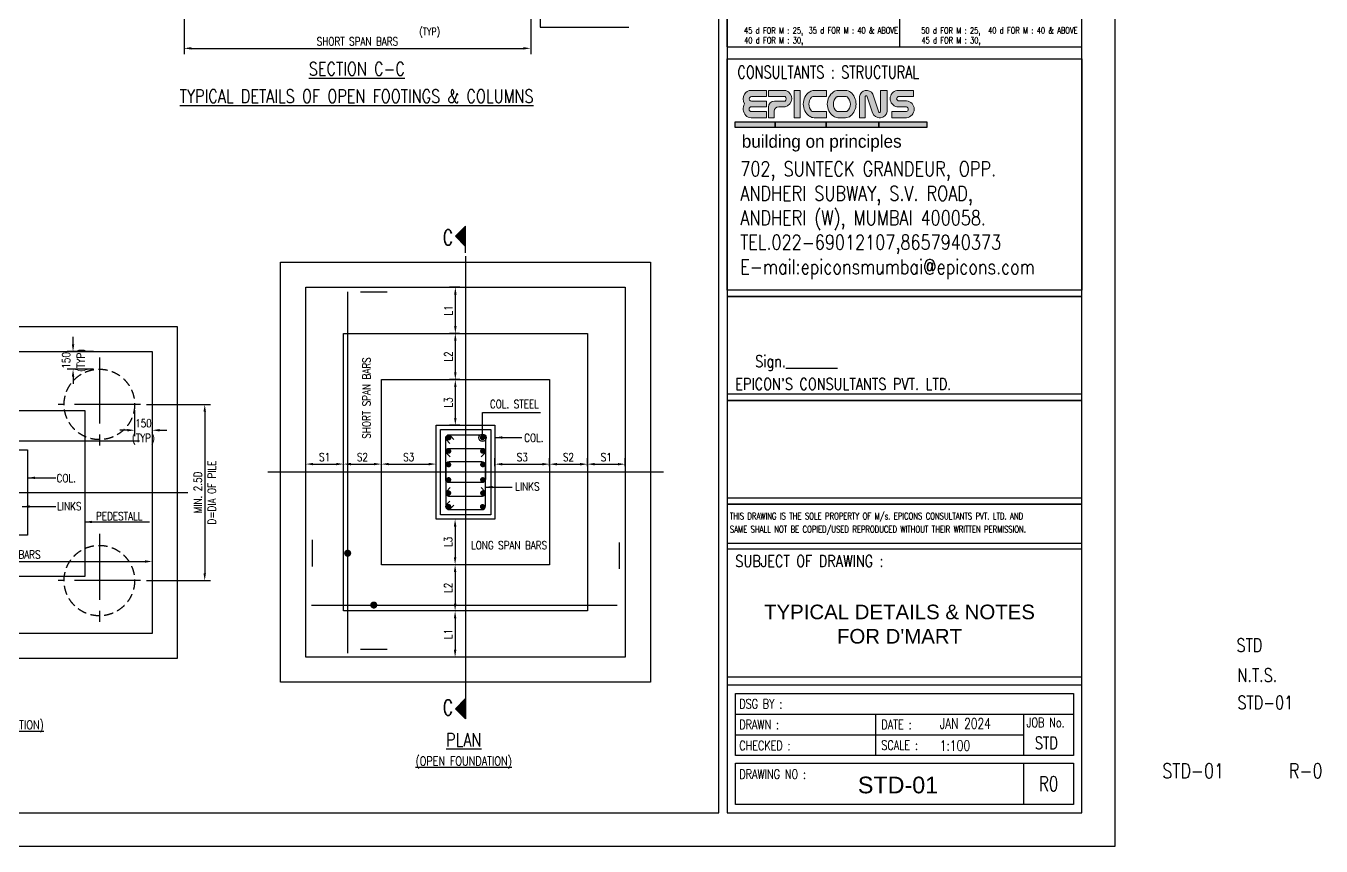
# Model space of a CAD drawing. Extents: x 482149 to 766876, y -388107 to -272741.
# Drawn here: x 722770 to 766876, y -356295 to -328360 of the extents above; entities that cross this region are included whole.
import ezdxf
from ezdxf.enums import TextEntityAlignment as Align
from ezdxf.lldxf.tags import DXFTag

# ---------------------------------------------------------------- set-up
doc = ezdxf.new("R2010")
doc.units = 0
doc.header["$LTSCALE"] = 500
doc.header["$MEASUREMENT"] = 0
doc.linetypes.add('CENTER2', pattern=[1.125, 0.75, -0.125, 0.125, -0.125])
doc.linetypes.add('HIDDEN2', pattern=[0.1875, 0.125, -0.0625])
doc.layers.get('DEFPOINTS').update_dxf_attribs({"color": 4})
doc.layers.add('00 ECPL LOGO', color=250, linetype='Continuous', lineweight=20)
for name, color, linetype in [('CEN', 8, 'CENTER'), ('COL', 1, 'Continuous'), ('DIM', 5, 'Continuous'), ('DIM1', 5, 'Continuous'), ('FOOT', 4, 'Continuous'), ('LINK', 2, 'Continuous'), ('MISC', 5, 'Continuous'), ('NO. SECTION', 1, 'Continuous'), ('notes', 1, 'Continuous'), ('S-DIM-1', 5, 'Continuous'), ('S-R.C.C. PILE', 2, 'HIDDEN'), ('S-REINFORCEMENT', 6, 'Continuous'), ('S-TEXT', 2, 'Continuous'), ('S-TEXT-1', 4, 'Continuous'), ('S-TITLE', 6, 'Continuous'), ('s_TITILE', 9, 'Continuous'), ('ss_TITILE', 9, 'Continuous'), ('TEXT', 4, 'Continuous'), ('TEXT1', 2, 'Continuous'), ('TITLE', 4, 'Continuous')]:
    doc.layers.add(name, color=color, linetype=linetype)
doc.styles.add('1PTT-GFC Sheet$0$1PTT-GFC Sheet$0$a-texts', font='simplex.shx', dxfattribs={"width": 0.75})
doc.styles.add('a-textb', font='arial.ttf')
doc.styles.add('a-texts', font='simplex.shx', dxfattribs={"width": 0.75})
doc.styles.add('ROMANS', font='simplex.shx', dxfattribs={"width": 0.8, "height": 275, "bigfont": 'bigfont.shx'})
doc.styles.add('ROMANS22', font='simplex.shx', dxfattribs={"width": 0.8})
doc.styles.add('VA_ROOM_TEXT', font='GOTHIC.TTF')
tags = doc.linetypes.add('CENTER', pattern=[2, 1.25, -0.25, 0.25, -0.25]).pattern_tags.tags
tags[10:11] = [DXFTag(74, 4), DXFTag(75, 0), DXFTag(340, '0'), DXFTag(46, 1.0), DXFTag(50, 0.0), DXFTag(44, 0.0), DXFTag(45, 0.0)]
tags[8:9] = [DXFTag(74, 4), DXFTag(75, 0), DXFTag(340, '0'), DXFTag(46, 1.0), DXFTag(50, 0.0), DXFTag(44, 0.0), DXFTag(45, 0.0)]
tags[6:7] = [DXFTag(74, 4), DXFTag(75, 0), DXFTag(340, '0'), DXFTag(46, 1.0), DXFTag(50, 0.0), DXFTag(44, 0.0), DXFTag(45, 0.0)]
tags[4:5] = [DXFTag(74, 4), DXFTag(75, 0), DXFTag(340, '0'), DXFTag(46, 1.0), DXFTag(50, 0.0), DXFTag(44, 0.0), DXFTag(45, 0.0)]
tags = doc.linetypes.add('HIDDEN', pattern=[0.375, 0.25, -0.125]).pattern_tags.tags
tags[6:7] = [DXFTag(74, 4), DXFTag(75, 0), DXFTag(340, '0'), DXFTag(46, 1.0), DXFTag(50, 0.0), DXFTag(44, 0.0), DXFTag(45, 0.0)]
tags[4:5] = [DXFTag(74, 4), DXFTag(75, 0), DXFTag(340, '0'), DXFTag(46, 1.0), DXFTag(50, 0.0), DXFTag(44, 0.0), DXFTag(45, 0.0)]
doc.dimstyles.new('DIM 4-100', dxfattribs={"dimscale": 100, "dimtxt": 2.5, "dimasz": 2.5, "dimexe": 1, "dimexo": 1, "dimgap": 1, "dimtad": 1, "dimdec": 0, "dimlfac": 0.25, "dimzin": 0, "dimdsep": 46, "dimtxsty": 'ROMANS22', "dimcen": 2.5, "dimclrd": 5, "dimclre": 5, "dimclrt": 4, "dimadec": 0, "dimazin": 0, "dimtfac": 1, "dimtdec": 0, "dimtmove": 0, "dimatfit": 3, "dimfxl": 0, "dimtolj": 1, "dimtzin": 0, "dimarcsym": 0})
doc.dimstyles.new('dim25', dxfattribs={"dimtxt": 250, "dimasz": 250, "dimexe": 200, "dimexo": 200, "dimgap": 100, "dimtad": 1, "dimdec": 0, "dimlfac": 0.25, "dimzin": 0, "dimdsep": 46, "dimtxsty": 'ROMANS', "dimcen": 0, "dimclrd": 5, "dimclre": 5, "dimclrt": 4, "dimadec": 0, "dimazin": 0, "dimtfac": 1, "dimtdec": 0, "dimtix": 1, "dimtofl": 0, "dimtmove": 2, "dimatfit": 3, "dimfxl": 0, "dimtolj": 1, "dimtzin": 0, "dimlwd": -1, "dimlwe": -1, "dimarcsym": 0})
doc.dimstyles.new('dim33.33', dxfattribs={"dimtxt": 250, "dimasz": 250, "dimexe": 200, "dimexo": 200, "dimgap": 100, "dimtad": 1, "dimdec": 0, "dimlfac": 0.333331, "dimzin": 0, "dimdsep": 46, "dimtxsty": 'ROMANS', "dimcen": 0, "dimclrd": 5, "dimclre": 5, "dimclrt": 4, "dimadec": 0, "dimazin": 0, "dimtfac": 1, "dimtdec": 0, "dimtix": 1, "dimtofl": 0, "dimtmove": 2, "dimatfit": 3, "dimfxl": 0, "dimtolj": 1, "dimtzin": 0, "dimlwd": -1, "dimlwe": -1, "dimarcsym": 0})

# ---------------------------------------------------------------- blocks, each defined once
blk = doc.blocks.new('*D4')
at = {"layer": 'DEFPOINTS', "color": 0}
for p in [(737743, -345160), (737386, -346712), (737743, -346712)]:
    blk.add_point(p, dxfattribs=at)
at = {"layer": 'DIM', "color": 5}
for p, q in [((737543, -345160), (737186, -345160)), ((737386, -345410), (737386, -346462)), ((737543, -346712), (737186, -346712))]:
    blk.add_line(p, q, dxfattribs=at)
for points in [[(737428, -345410), (737344, -345410), (737386, -345160)], [(737344, -346462), (737428, -346462), (737386, -346712)]]:
    blk.add_solid(points, dxfattribs=at)
at = {"layer": 'DIM', "color": 4, "insert": (737149, -345936), "char_height": 275, "attachment_point": 5, "rotation": 90, "style": 'ROMANS'}
blk.add_mtext('\\A1;L3', dxfattribs=at)
blk = doc.blocks.new('*D5')
at = {"layer": 'DEFPOINTS', "color": 0}
for p in [(737743, -348286), (737386, -349860), (737743, -349860)]:
    blk.add_point(p, dxfattribs=at)
at = {"layer": 'DIM', "color": 5}
for p, q in [((737543, -348286), (737186, -348286)), ((737386, -348536), (737386, -349610)), ((737543, -349860), (737186, -349860))]:
    blk.add_line(p, q, dxfattribs=at)
for points in [[(737428, -348536), (737344, -348536), (737386, -348286)], [(737344, -349610), (737428, -349610), (737386, -349860)]]:
    blk.add_solid(points, dxfattribs=at)
at = {"layer": 'DIM', "color": 4, "insert": (737149, -349073), "char_height": 275, "attachment_point": 5, "rotation": 90, "style": 'ROMANS'}
blk.add_mtext('\\A1;L1', dxfattribs=at)
blk = doc.blocks.new('*D6')
at = {"layer": 'DEFPOINTS', "color": 0}
for p in [(737743, -346712), (737386, -348286), (737743, -348286)]:
    blk.add_point(p, dxfattribs=at)
at = {"layer": 'DIM', "color": 5}
for p, q in [((737543, -346712), (737186, -346712)), ((737386, -346962), (737386, -348036)), ((737543, -348286), (737186, -348286))]:
    blk.add_line(p, q, dxfattribs=at)
for points in [[(737428, -346962), (737344, -346962), (737386, -346712)], [(737344, -348036), (737428, -348036), (737386, -348286)]]:
    blk.add_solid(points, dxfattribs=at)
at = {"layer": 'DIM', "color": 4, "insert": (737149, -347499), "char_height": 275, "attachment_point": 5, "rotation": 90, "style": 'ROMANS'}
blk.add_mtext('\\A1;L2', dxfattribs=at)
blk = doc.blocks.new('*D7')
at = {"layer": 'DEFPOINTS', "color": 0}
for p in [(737394, -337260), (737743, -337260), (737739, -338834)]:
    blk.add_point(p, dxfattribs=at)
at = {"layer": 'DIM', "color": 5}
for p, q in [((737543, -337260), (737194, -337260)), ((737394, -338584), (737394, -337510)), ((737539, -338834), (737194, -338834))]:
    blk.add_line(p, q, dxfattribs=at)
for points in [[(737436, -337510), (737352, -337510), (737394, -337260)], [(737352, -338584), (737436, -338584), (737394, -338834)]]:
    blk.add_solid(points, dxfattribs=at)
at = {"layer": 'DIM', "color": 4, "insert": (737156, -338047), "char_height": 275, "attachment_point": 5, "rotation": 90, "style": 'ROMANS'}
blk.add_mtext('\\A1;L1', dxfattribs=at)
blk = doc.blocks.new('*D8')
at = {"layer": 'DEFPOINTS', "color": 0}
for p in [(734874, -343284), (736740, -343284), (736740, -343284)]:
    blk.add_point(p, dxfattribs=at)
at = {"layer": 'DIM', "color": 5}
for p, q in [((734874, -343084), (734874, -343084)), ((736740, -343084), (736740, -343084)), ((735124, -343284), (736490, -343284))]:
    blk.add_line(p, q, dxfattribs=at)
for points in [[(735124, -343242), (735124, -343325), (734874, -343284)], [(736490, -343325), (736490, -343242), (736740, -343284)]]:
    blk.add_solid(points, dxfattribs=at)
at = {"layer": 'DIM', "color": 4, "insert": (735807, -343046), "char_height": 275, "attachment_point": 5, "style": 'ROMANS'}
blk.add_mtext('\\A1;S3', dxfattribs=at)
blk = doc.blocks.new('*D9')
at = {"layer": 'DEFPOINTS', "color": 0}
for p in [(732299, -343560), (733587, -343284), (733587, -343560)]:
    blk.add_point(p, dxfattribs=at)
at = {"layer": 'DIM', "color": 5}
for p, q in [((732299, -343360), (732299, -343084)), ((733587, -343360), (733587, -343084)), ((732549, -343284), (733337, -343284))]:
    blk.add_line(p, q, dxfattribs=at)
for points in [[(732549, -343242), (732549, -343325), (732299, -343284)], [(733337, -343325), (733337, -343242), (733587, -343284)]]:
    blk.add_solid(points, dxfattribs=at)
at = {"layer": 'DIM', "color": 4, "insert": (732943, -343046), "char_height": 275, "attachment_point": 5, "style": 'ROMANS'}
blk.add_mtext('\\A1;S1', dxfattribs=at)
blk = doc.blocks.new('*D10')
at = {"layer": 'DEFPOINTS', "color": 0}
for p in [(733587, -343560), (734874, -343284), (734874, -343560)]:
    blk.add_point(p, dxfattribs=at)
at = {"layer": 'DIM', "color": 5}
for p, q in [((733587, -343360), (733587, -343084)), ((734874, -343360), (734874, -343084)), ((733837, -343284), (734624, -343284))]:
    blk.add_line(p, q, dxfattribs=at)
for points in [[(733837, -343242), (733837, -343325), (733587, -343284)], [(734624, -343325), (734624, -343242), (734874, -343284)]]:
    blk.add_solid(points, dxfattribs=at)
at = {"layer": 'DIM', "color": 4, "insert": (734231, -343046), "char_height": 275, "attachment_point": 5, "style": 'ROMANS'}
blk.add_mtext('\\A1;S2', dxfattribs=at)
blk = doc.blocks.new('*D11')
at = {"layer": 'DEFPOINTS', "color": 0}
for p in [(737394, -340408), (737743, -340408), (737742, -341960)]:
    blk.add_point(p, dxfattribs=at)
at = {"layer": 'DIM', "color": 5}
for p, q in [((737543, -340408), (737194, -340408)), ((737394, -341710), (737394, -340658)), ((737542, -341960), (737194, -341960))]:
    blk.add_line(p, q, dxfattribs=at)
for points in [[(737436, -340658), (737352, -340658), (737394, -340408)], [(737352, -341710), (737436, -341710), (737394, -341960)]]:
    blk.add_solid(points, dxfattribs=at)
at = {"layer": 'DIM', "color": 4, "insert": (737156, -341184), "char_height": 275, "attachment_point": 5, "rotation": 90, "style": 'ROMANS'}
blk.add_mtext('\\A1;L3', dxfattribs=at)
blk = doc.blocks.new('*D12')
at = {"layer": 'DEFPOINTS', "color": 0}
for p in [(738743, -343560), (740603, -343287), (740603, -343560)]:
    blk.add_point(p, dxfattribs=at)
at = {"layer": 'DIM', "color": 5}
for p, q in [((738743, -343360), (738743, -343087)), ((740603, -343360), (740603, -343087)), ((738993, -343287), (740353, -343287))]:
    blk.add_line(p, q, dxfattribs=at)
for points in [[(738993, -343245), (738993, -343329), (738743, -343287)], [(740353, -343329), (740353, -343245), (740603, -343287)]]:
    blk.add_solid(points, dxfattribs=at)
at = {"layer": 'DIM', "color": 4, "insert": (739673, -343049), "char_height": 275, "attachment_point": 5, "style": 'ROMANS'}
blk.add_mtext('\\A1;S3', dxfattribs=at)
blk = doc.blocks.new('*D13')
at = {"layer": 'DEFPOINTS', "color": 0}
for p in [(741891, -343560), (743178, -343287), (743178, -343560)]:
    blk.add_point(p, dxfattribs=at)
at = {"layer": 'DIM', "color": 5}
for p, q in [((741891, -343360), (741891, -343087)), ((743178, -343360), (743178, -343087)), ((742141, -343287), (742928, -343287))]:
    blk.add_line(p, q, dxfattribs=at)
for points in [[(742141, -343245), (742141, -343329), (741891, -343287)], [(742928, -343329), (742928, -343245), (743178, -343287)]]:
    blk.add_solid(points, dxfattribs=at)
at = {"layer": 'DIM', "color": 4, "insert": (742535, -343049), "char_height": 275, "attachment_point": 5, "style": 'ROMANS'}
blk.add_mtext('\\A1;S1', dxfattribs=at)
blk = doc.blocks.new('*D14')
at = {"layer": 'DEFPOINTS', "color": 0}
for p in [(740603, -343560), (741891, -343287), (741891, -343560)]:
    blk.add_point(p, dxfattribs=at)
at = {"layer": 'DIM', "color": 5}
for p, q in [((740603, -343360), (740603, -343087)), ((741891, -343360), (741891, -343087)), ((740853, -343287), (741641, -343287))]:
    blk.add_line(p, q, dxfattribs=at)
for points in [[(740853, -343245), (740853, -343329), (740603, -343287)], [(741641, -343329), (741641, -343245), (741891, -343287)]]:
    blk.add_solid(points, dxfattribs=at)
at = {"layer": 'DIM', "color": 4, "insert": (741247, -343049), "char_height": 275, "attachment_point": 5, "style": 'ROMANS'}
blk.add_mtext('\\A1;S2', dxfattribs=at)
blk = doc.blocks.new('*D15')
at = {"layer": 'DEFPOINTS', "color": 0}
for p in [(737394, -338834), (737739, -338834), (737743, -340408)]:
    blk.add_point(p, dxfattribs=at)
at = {"layer": 'DIM', "color": 5}
for p, q in [((737539, -338834), (737194, -338834)), ((737394, -340158), (737394, -339084)), ((737543, -340408), (737194, -340408))]:
    blk.add_line(p, q, dxfattribs=at)
for points in [[(737436, -339084), (737352, -339084), (737394, -338834)], [(737352, -340158), (737436, -340158), (737394, -340408)]]:
    blk.add_solid(points, dxfattribs=at)
at = {"layer": 'DIM', "color": 4, "insert": (737156, -339621), "char_height": 275, "attachment_point": 5, "rotation": 90, "style": 'ROMANS'}
blk.add_mtext('\\A1;L2', dxfattribs=at)
blk = doc.blocks.new('*D155')
at = {"layer": 'DEFPOINTS', "color": 0}
for p in [(716872, -345681), (727072, -345681), (727072, -346601)]:
    blk.add_point(p, dxfattribs=at)
at = {"layer": 'S-TEXT-1', "color": 5, "linetype": 'ByBlock'}
for p, q in [((716872, -345881), (716872, -346801)), ((727072, -345881), (727072, -346801)), ((717122, -346601), (726822, -346601))]:
    blk.add_line(p, q, dxfattribs=at)
at = {"layer": 'S-TEXT-1', "color": 5}
for points in [[(717122, -346560), (717122, -346643), (716872, -346601)], [(726822, -346643), (726822, -346560), (727072, -346601)]]:
    blk.add_solid(points, dxfattribs=at)
at = {"layer": 'S-TEXT-1', "color": 4, "insert": (721972, -346364), "char_height": 275, "attachment_point": 5, "style": 'ROMANS'}
blk.add_mtext('\\A1;LONG SPAN BARS ', dxfattribs=at)
blk = doc.blocks.new('*D159')
at = {"layer": 'DEFPOINTS', "color": 0}
for p in [(724376, -339452), (725272, -339452), (725272, -340052)]:
    blk.add_point(p, dxfattribs=at)
at = {"layer": 'S-DIM-1', "color": 5}
for p, q in [((724376, -339202), (724376, -338952)), ((725072, -339452), (724176, -339452)), ((725072, -340052), (724176, -340052)), ((724376, -340302), (724376, -340552))]:
    blk.add_line(p, q, dxfattribs=at)
for points in [[(724334, -339202), (724417, -339202), (724376, -339452)], [(724417, -340302), (724334, -340302), (724376, -340052)]]:
    blk.add_solid(points, dxfattribs=at)
at = {"layer": 'S-DIM-1', "color": 4, "char_height": 275, "attachment_point": 5, "rotation": 90, "style": 'ROMANS'}
for s, insert in [('\\A1;150', (724138, -339752)), ('(TYP)', (724685, -339752))]:
    blk.add_mtext(s, dxfattribs=dict(at, insert=insert))
blk = doc.blocks.new('*D160')
at = {"layer": 'DEFPOINTS', "color": 0}
for p in [(726472, -341252), (727072, -341252), (727072, -342131)]:
    blk.add_point(p, dxfattribs=at)
at = {"layer": 'S-DIM-1', "color": 5}
for p, q in [((726472, -341452), (726472, -342331)), ((727072, -341452), (727072, -342331)), ((726222, -342131), (725972, -342131)), ((727322, -342131), (727572, -342131))]:
    blk.add_line(p, q, dxfattribs=at)
for points in [[(726222, -342173), (726222, -342089), (726472, -342131)], [(727322, -342089), (727322, -342173), (727072, -342131)]]:
    blk.add_solid(points, dxfattribs=at)
at = {"layer": 'S-DIM-1', "color": 4, "char_height": 275, "attachment_point": 5, "style": 'ROMANS'}
for s, insert in [('\\A1;150', (726772, -341894)), ('(TYP)', (726772, -342441))]:
    blk.add_mtext(s, dxfattribs=dict(at, insert=insert))
blk = doc.blocks.new('*D172')
at = {"layer": 'DEFPOINTS', "color": 0}
for p in [(726673, -341252), (726673, -347252), (728860, -347252)]:
    blk.add_point(p, dxfattribs=at)
at = {"layer": 'S-DIM-1', "color": 5}
for p, q in [((726873, -341252), (729060, -341252)), ((728860, -341502), (728860, -347002)), ((726873, -347252), (729060, -347252))]:
    blk.add_line(p, q, dxfattribs=at)
for points in [[(728902, -341502), (728818, -341502), (728860, -341252)], [(728818, -347002), (728902, -347002), (728860, -347252)]]:
    blk.add_solid(points, dxfattribs=at)
at = {"layer": 'S-DIM-1', "color": 4, "char_height": 275, "attachment_point": 5, "rotation": 90, "style": 'ROMANS'}
for s, insert in [('\\A1;MIN. 2.5D', (728623, -344252)), ('D=DIA OF PILE', (729098, -344252))]:
    blk.add_mtext(s, dxfattribs=dict(at, insert=insert))
blk = doc.blocks.new('*D252')
at = {"layer": 'DEFPOINTS', "color": 0}
for p in [(728158, -326319), (739961, -326319), (739961, -329124)]:
    blk.add_point(p, dxfattribs=at)
at = {"layer": 'DIM', "color": 5}
for p, q in [((728158, -326519), (728158, -329324)), ((739961, -326519), (739961, -329324)), ((728408, -329124), (739711, -329124))]:
    blk.add_line(p, q, dxfattribs=at)
for points in [[(728408, -329082), (728408, -329166), (728158, -329124)], [(739711, -329166), (739711, -329082), (739961, -329124)]]:
    blk.add_solid(points, dxfattribs=at)
at = {"layer": 'DIM', "color": 4, "insert": (734059, -328886), "char_height": 275, "attachment_point": 5, "style": 'ROMANS'}
blk.add_mtext('\\A1;SHORT SPAN BARS', dxfattribs=at)
blk = doc.blocks.new('zw$155A')
at = {"layer": '00 ECPL LOGO'}
h = blk.add_hatch(color=152, dxfattribs=at)
h.dxf.hatch_style = 1
h.paths.add_polyline_path([(79640, 17972), (79640, 18120), (79271, 18120, 0.261636), (79116, 18033, 0.285841), (79118, 17796, 0.344902), (79145, 17521, 0.204992), (79277, 17465), (79640, 17465), (79640, 17610), (79286, 17610, -1), (79277, 17727), (79640, 17727), (79640, 17861), (79286, 17861, -1), (79283, 17972)])
h = blk.add_hatch(color=152, dxfattribs=at)
h.dxf.hatch_style = 1
h.paths.add_polyline_path([(80107, 18120), (79689, 18120), (79689, 17972), (80086, 17972, -0.440545), (80086, 17861), (79834, 17861, 0.414214), (79689, 17716), (79689, 17465), (79825, 17465), (79825, 17618, -0.414214), (79934, 17727), (80086, 17727, 0.757811)])
h.paths.add_polyline_path([(80446, 18120), (80304, 18120), (80304, 17465), (80446, 17465)])
h.paths.add_polyline_path([(81081, 18120), (80782, 18120, 0.154275), (80677, 18087, 0.519672), (80677, 17498, 0.154275), (80782, 17465), (81081, 17465), (81081, 17610), (80750, 17610, -0.210356), (80723, 17622, -0.388707), (80723, 17960, -0.210356), (80750, 17972), (81081, 17972)])
h.paths.add_polyline_path([(81540, 18120), (81355, 18120, 0.159018), (81248, 18085, 0.507969), (81248, 17500, 0.159018), (81355, 17465), (81540, 17465, 0.173791), (81656, 17506, 0.472311), (81656, 18078, 0.173791)])
h.paths.add_polyline_path([(81553, 17972, -0.185052), (81577, 17962, -0.445894), (81577, 17619, -0.185052), (81553, 17610), (81348, 17610, -0.185052), (81323, 17619, -0.445894), (81323, 17962, -0.185052), (81348, 17972)], flags=16)
h.paths.add_polyline_path([(82190, 18031, 0.723435), (81870, 17972), (81870, 17465), (82011, 17465), (82011, 17972, -0.723435), (82047, 17986), (82181, 17579, 0.724077), (82538, 17610), (82538, 18120), (82376, 18120), (82376, 17612, -0.755661), (82333, 17598)])
h.paths.add_polyline_path([(83163, 18120), (82770, 18120, 0.823713), (82770, 17724), (83001, 17724, -0.713272), (83001, 17610), (82649, 17610), (82649, 17465), (83001, 17465, 0.900309), (83001, 17871), (82798, 17871, -0.746931), (82798, 17972), (83163, 17972)])
at = {"layer": 'S-TEXT'}
h = blk.add_hatch(color=142, dxfattribs=at)
h.dxf.hatch_style = 1
h.paths.add_polyline_path([(78890, 17369), (78890, 17231), (79850, 17231), (79850, 17369)])
h = blk.add_hatch(color=9, dxfattribs=at)
h.dxf.hatch_style = 1
h.paths.add_polyline_path([(79850, 17369), (81076, 17369), (81076, 17231), (79850, 17231)])
h = blk.add_hatch(color=142, dxfattribs=at)
h.dxf.hatch_style = 1
h.paths.add_polyline_path([(81076, 17231), (82333, 17231), (82333, 17369), (81076, 17369)])
h = blk.add_hatch(color=4, dxfattribs=at)
h.dxf.hatch_style = 1
h.paths.add_polyline_path([(82333, 17369), (82333, 17231), (83486, 17231), (83486, 17369)])
at = {"layer": '00 ECPL LOGO', "color": 152}
for p, q in [((79640, 18120, 0), (79271, 18120, 0)), ((80107, 18120, 0), (79689, 18120, 0)), ((80304, 18120, 0), (80446, 18120, 0)), ((80304, 18120, 0), (80304, 17465, 0)), ((80446, 18120, 0), (80446, 17465, 0)), ((80782, 18120, 0), (81081, 18120, 0)), ((81081, 17972, 0), (81081, 18120, 0)), ((81355, 18120, 0), (81540, 18120, 0)), ((82190, 18031, 0), (82333, 17598, 0)), ((82376, 18120, 0), (82538, 18120, 0)), ((82538, 18120, 0), (82376, 18120, 0)), ((82376, 18120, 0), (82376, 17610, 0)), ((82538, 18120, 0), (82538, 17610, 0)), ((82770, 18120, 0), (83163, 18120, 0)), ((83163, 18120, 0), (82770, 18120, 0)), ((83163, 17972, 0), (83163, 18120, 0)), ((79277, 17727, 0), (79640, 17727, 0)), ((79286, 17972, 0), (79640, 17972, 0)), ((79640, 17861, 0), (79286, 17861, 0)), ((79640, 17727, 0), (79640, 17861, 0)), ((79689, 17716, 0), (79689, 17465, 0)), ((80086, 17861, 0), (79834, 17861, 0)), ((79934, 17727, 0), (80086, 17727, 0)), ((80750, 17972, 0), (81081, 17972, 0)), ((81348, 17972, 0), (81553, 17972, 0)), ((81870, 17972, 0), (81870, 17465, 0)), ((82011, 17972, 0), (82011, 17465, 0)), ((82047, 17986, 0), (82181, 17579, 0)), ((82538, 17972, 0), (82538, 17972, 0)), ((83001, 17724, 0), (82770, 17724, 0)), ((82798, 17972, 0), (83163, 17972, 0)), ((83001, 17871, 0), (82798, 17871, 0)), ((79640, 17610, 0), (79277, 17610, 0)), ((79277, 17465, 0), (79640, 17465, 0)), ((79640, 17465, 0), (79640, 17610, 0)), ((79689, 17465, 0), (79825, 17465, 0)), ((79825, 17618, 0), (79825, 17465, 0)), ((80304, 17465, 0), (80446, 17465, 0)), ((80750, 17610, 0), (81081, 17610, 0)), ((80782, 17465, 0), (81081, 17465, 0)), ((81081, 17465, 0), (81081, 17610, 0)), ((81348, 17610, 0), (81553, 17610, 0)), ((81540, 17465, 0), (81355, 17465, 0)), ((81870, 17465, 0), (82011, 17465, 0)), ((82347, 17465, 0), (82376, 17465, 0)), ((82376, 17466, 0), (82376, 17465, 0)), ((82538, 17610, 0), (82538, 17610, 0)), ((82649, 17465, 0), (82649, 17610, 0)), ((82649, 17610, 0), (83001, 17610, 0)), ((82649, 17465, 0), (83001, 17465, 0)), ((82649, 17465, 0), (83001, 17465, 0))]:
    blk.add_line(p, q, dxfattribs=at)
at = {"layer": '00 ECPL LOGO', "color": 152, "elevation": 0}
for points in [[(79271, 18120), (79640, 18120), (79640, 17972)], [(80086, 17972), (79689, 17972), (79689, 18120), (80107, 18120)], [(80304, 18120), (80446, 18120)], [(80782, 18120), (81081, 18120)], [(81355, 18120), (81540, 18120)], [(82376, 18120), (82538, 18120)], [(82770, 18120), (83163, 18120)]]:
    blk.add_lwpolyline(points, dxfattribs=at)
at = {"layer": '00 ECPL LOGO', "color": 152}
for centre, radius, start, end in [((79307, 17916, 0), 224, 148.648, 212.4563), ((79271, 17938, 0), 182, 90, 148.648), ((80042, 17926, 0), 204, 282.7188, 71.3398), ((80884, 17792, 0), 360, 125.0807, 234.9193), ((80782, 17938, 0), 182, 90, 125.0807), ((81462, 17792, 0), 362, 126.1417, 233.8583), ((81355, 17938, 0), 182, 90, 126.1417), ((81540, 17938, 0), 182, 50.5638, 90), ((81420, 17792, 0), 370, 309.4362, 50.5638), ((82040, 17949, 0), 171, 28.75, 172.2831), ((82808, 17922, 0), 201, 101.0425, 258.9575), ((79307, 17676, 0), 224, 147.5437, 223.6612), ((79282, 17669, 0), 58.8, 94.0242, 265.9758), ((79284, 17916, 0), 55.4, 88.7637, 271.2363), ((79834, 17716, 0), 145, 90, 180), ((79934, 17618, 0), 109, 90, 180), ((80036, 17916, 0), 75.1, 312.4487, 47.5513), ((80908, 17791, 0), 250, 137.5171, 222.4829), ((80750, 17935, 0), 36.3, 90, 137.5171), ((81477, 17791, 0), 231, 131.9364, 228.0636), ((81348, 17935, 0), 36.3, 90, 131.9364), ((81553, 17935, 0), 36.3, 48.0636, 90), ((81423, 17791, 0), 231, 311.9364, 48.0636), ((82031, 17973, 0), 20.3, 40.0191, 183.5523), ((82813, 17921, 0), 52.5, 106.4856, 253.5144), ((82980, 17668, 0), 204, 276.006, 83.994), ((82982, 17667, 0), 60.3, 289.0016, 70.9984), ((79277, 17647, 0), 182, 223.6612, 270), ((80782, 17647, 0), 182, 234.9193, 270), ((80750, 17647, 0), 36.3, 222.4829, 270), ((81355, 17647, 0), 182, 233.8583, 270), ((81348, 17647, 0), 36.3, 228.0636, 270), ((81540, 17647, 0), 182, 270, 309.4362), ((81553, 17647, 0), 36.3, 270, 311.9364), ((82355, 17653, 0), 189, 203.2219, 346.755), ((82352, 17611, 0), 23.9, 214.0796, 357.6127)]:
    blk.add_arc(centre, radius, start, end, dxfattribs=at)
at = {"layer": 'DIM1', "color": 7}
blk.add_line((78700, 19162), (78700, 23339), dxfattribs=at)
at = {"layer": 'S-TEXT', "color": 7, "elevation": 0}
for points in [[(78890, 17369), (79850, 17369), (79850, 17231), (78890, 17231)], [(79850, 17369), (81076, 17369), (81076, 17231), (79850, 17231)], [(81076, 17369), (82333, 17369), (82333, 17231), (81076, 17231)], [(82333, 17369), (83486, 17369), (83486, 17231), (82333, 17231)]]:
    blk.add_lwpolyline(points, close=True, dxfattribs=at)
at = {"layer": 's_TITILE', "color": 1}
for p, q in [((78900, 2172), (78900, 3660)), ((78900, 3660), (87000, 3660)), ((87000, 3660), (87000, 2172)), ((78900, 3164), (87000, 3164)), ((82265, 2172), (82265, 3164)), ((85810, 2172), (85810, 3164)), ((78900, 2668), (85810, 2668)), ((87000, 2172), (78900, 2172)), ((78900, 1000), (78900, 1992)), ((78900, 1992), (87000, 1992)), ((85810, 1000), (85810, 1992)), ((87000, 1992), (87000, 1000)), ((87000, 1000), (78900, 1000))]:
    blk.add_line(p, q, dxfattribs=at)
at = {"layer": 's_TITILE', "color": 7}
blk.add_lwpolyline([(0, 0), (88000, 0), (88000, 58000), (0, 58000)], close=True, dxfattribs=at)
at = {"layer": 's_TITILE', "color": 1}
for points in [[(1300, 800), (78500, 800), (78500, 57200), (1300, 57200)], [(87200, 57200), (78700, 57200), (78700, 800), (87200, 800)], [(87200, 18877), (87200, 13333), (78700, 13333), (78700, 18877)], [(78700, 4060), (87200, 4060), (87200, 7119), (78700, 7119)], [(78700, 800), (87200, 800), (87200, 3860), (78700, 3860)]]:
    blk.add_lwpolyline(points, close=True, dxfattribs=at)
for points in [[(78700, 13178), (78700, 10842), (87200, 10842), (87200, 13178), (78700, 13178), (87200, 13178)], [(78700, 13178), (78700, 10842), (87200, 10842), (87200, 13178), (78700, 13178), (87200, 13178)], [(78700, 10687), (78700, 8351), (87200, 8351), (87200, 10687), (78700, 10687), (87200, 10687)], [(78700, 8196), (78700, 7266), (87200, 7266), (87200, 8196), (78700, 8196), (87200, 8196)]]:
    blk.add_lwpolyline(points, dxfattribs=at)
at = {"layer": 'TITLE', "color": 0}
blk.add_line((82840, 19162), (82840, 20447), dxfattribs=at)
blk.add_lwpolyline([(87200, 23438), (78700, 23438), (78700, 19162), (87200, 19162)], close=True, dxfattribs=at)
at = {"layer": '00 ECPL LOGO', "color": 152, "style": 'VA_ROOM_TEXT'}
blk.add_text('building on principles', height=306.82, dxfattribs=at).set_placement((79050, 16745, 0))
at = {"layer": 'notes', "color": 4, "style": 'ROMANS', "width": 0.7}
for s, p in [('45 d FOR M : 25,', (79103, 19481, -113114)), ('35 d FOR M : 40 & ABOVE', (80652, 19482, -113114)), ('50 d FOR M : 25,', (83353, 19481, -113114)), ('40 d FOR M : 40 & ABOVE', (84954, 19482, -113114)), ('40 d FOR M : 30,', (79106, 19247, -113114)), ('45 d FOR M : 30,', (83356, 19247, -113114))]:
    blk.add_text(s, height=149.64, dxfattribs=at).set_placement(p)
at = {"layer": 'S-TEXT-1', "insert": (79013, 16414), "char_height": 352.07, "width": 7521.74, "attachment_point": 1, "style": 'ROMANS'}
blk.add_mtext('702, SUNTECK GRANDEUR, OPP. ANDHERI SUBWAY, S.V. ROAD,\\PANDHERI (W), MUMBAI 400058.\\PTEL.022-69012107,8657940373\\PE-mail:epiconsmumbai@epicons.com', dxfattribs=at)
at = {"layer": 's_TITILE', "color": 2, "style": '1PTT-GFC Sheet$0$1PTT-GFC Sheet$0$a-texts', "width": 0.75}
for s, height, p in [('CONSULTANTS : STRUCTURAL', 300, (78945, 18406)), ('DSG BY :', 225, (78989, 3299)), ('DRAWN :', 225, (78989, 2803)), ('DATE :', 225, (82397, 2803)), ('JOB No.', 225, (85878, 2850)), ('CHECKED :', 225, (78989, 2298)), ('SCALE :', 225, (82397, 2307)), ('DRAWING NO :', 225, (78991, 1613))]:
    blk.add_text(s, height=height, dxfattribs=at).set_placement(p)
at = {"layer": 's_TITILE', "color": 2, "style": '1PTT-GFC Sheet$0$1PTT-GFC Sheet$0$a-texts', "width": 0.8}
blk.add_text('Sign.________ ', height=281.6, dxfattribs=at).set_placement((80433, 11586), align=Align.MIDDLE)
at = {"layer": 's_TITILE', "color": 2, "style": 'ROMANS', "width": 0.8}
for s, p in [("EPICON'S CONSULTANTS PVT. LTD.", (78896, 11080)), ('SUBJECT OF DRAWING :', (78896, 6833))]:
    blk.add_text(s, height=281.6, dxfattribs=at).set_placement(p, align=Align.MIDDLE_LEFT)
at = {"layer": 'ss_TITILE', "color": 2, "style": 'a-texts', "width": 0.75}
blk.add_text('1:100', height=250, dxfattribs=at).set_placement((83799, 2285))
blk.add_text('R0', height=350, dxfattribs=at).set_placement((86405, 1496), align=Align.MIDDLE_CENTER)
at = {"layer": 'TEXT1', "style": 'ROMANS', "width": 0.75}
for s, p in [('THIS DRAWING IS THE SOLE PROPERTY OF M/s. EPICONS CONSULTANTS PVT. LTD. AND', (78764, 7834)), ('SAME SHALL NOT BE COPIED/USED REPRODUCED WITHOUT THEIR WRITTEN PERMISSION.', (78764, 7516))]:
    blk.add_text(s, height=160, dxfattribs=at).set_placement(p)

msp = doc.modelspace()

# ---------------------------------------------------------------- hatches: boundary and pattern name
at = {"layer": 'NO. SECTION', "ltscale": 5}
h = msp.add_hatch(dxfattribs=at)
h.set_pattern_fill('ANSI31', color=256, scale=220.680914, angle=90, style=0)
h.set_pattern_definition([(225, (740096.552, -240042.507), (-19.505621, 19.505621), [])])
h.paths.add_polyline_path([(737400.735, -335526.847), (737742.66, -335178.86), (737742.66, -335874.835)])
h = msp.add_hatch(dxfattribs=at)
h.set_pattern_fill('ANSI31', color=256, scale=220.680914, angle=90, style=0)
h.set_pattern_definition([(225, (740096.552, -244738.76), (-19.505621, 19.505621), [])])
h.paths.add_polyline_path([(737400.735, -351613.795), (737742.66, -351961.782), (737742.66, -351265.807)])

# ---------------------------------------------------------------- linework, layer by layer
for p, q in [((735068.493, -337423.293), (734166.155, -337423.293)), ((732534.413, -346769.875), (732534.413, -345867.537)), ((742986.643, -346854.282), (742986.643, -345951.944)), ((735068.493, -349596.506), (734166.155, -349596.506))]:
    msp.add_line(p, q)
at = {"layer": 'CEN'}
for p, q in [((737742.66, -336199.091), (737742.66, -350921.324)), ((744476.977, -343560.207), (731008.343, -343560.207)), ((715658.221, -344251.679), (728284.792, -344251.679))]:
    msp.add_line(p, q, dxfattribs=at)
at = {"layer": 'COL', "color": 4}
for points in [[(736740.478, -345160.207), (736740.478, -341960.207), (738743.37, -341960.207), (738743.37, -345160.207)], [(736885.757, -345014.794), (736885.757, -342105.621), (738599.563, -342105.621), (738599.563, -345014.794)], [(721114.603, -345706.265), (721114.603, -342797.093), (722828.41, -342797.093), (722828.41, -345706.265)]]:
    msp.add_lwpolyline(points, close=True, dxfattribs=at)
at = {"layer": 'DEFPOINTS', "color": 0, "linetype": 'ByBlock'}
for p in [(738599.563, -342105.621), (738743.37, -342004.845), (722828.41, -342797.093), (736885.757, -345014.794)]:
    msp.add_point(p, dxfattribs=at)
at = {"layer": 'DIM'}
msp.add_lwpolyline([(742986.643, -346318.706, 0, 210.546, 0), (742535.474, -346318.706, 0, 0, 0), (742986.643, -346318.706, 0, 0, 0), (732985.582, -346318.706, 210.546, 0, 0), (732534.413, -346318.706, 210.546, 0, 0)], format="xyseb", dxfattribs=at)
at = {"layer": 'FOOT', "color": 8, "linetype": 'HIDDEN', "ltscale": 5}
for points in [[(731441.398, -336407.999), (744036.275, -336407.999), (744036.275, -350712.416), (731441.398, -350712.416)], [(716019.299, -338599.471), (727923.715, -338599.471), (727923.715, -349903.887), (716019.299, -349903.887)]]:
    msp.add_lwpolyline(points, close=True, dxfattribs=at)
at = {"layer": 'FOOT', "linetype": 'Continuous'}
for points in [[(732299.329, -337260.208), (743178.345, -337260.208), (743178.345, -349860.207), (732299.329, -349860.207)], [(733586.902, -338834.208), (741890.771, -338834.208), (741890.771, -348286.207), (733586.902, -348286.207)], [(716871.507, -339451.679), (727071.507, -339451.679), (727071.507, -349051.679), (716871.507, -349051.679)], [(734874.476, -340408.208), (740603.198, -340408.208), (740603.198, -346712.207), (734874.476, -346712.207)]]:
    msp.add_lwpolyline(points, close=True, dxfattribs=at)
at = {"layer": 'LINK'}
for points in [[(737066.225, -343795.435), (737066.225, -342406.4, -0.414213562), (737186.536, -342286.089), (738298.784, -342286.089, -0.414213562), (738419.096, -342406.4), (738419.096, -343795.435, -0.414213562), (738298.784, -343915.747), (737186.536, -343915.747, -0.414213562)], [(737066.225, -343324.98), (737066.225, -344714.015, 0.414213562), (737186.536, -344834.326), (738298.784, -344834.326, 0.414213562), (738419.096, -344714.015), (738419.096, -343324.98, 0.414213562), (738298.784, -343204.668), (737186.536, -343204.668, 0.414213562)]]:
    msp.add_lwpolyline(points, format="xyb", close=True, dxfattribs=at)
for points in [[(737206.692, -342577.536), (737091.279, -342455.129, -1), (737222.584, -342331.325), (737242.43, -342337.854)], [(737346.426, -342441.851), (737227.465, -342322.889, 1), (737099.855, -342450.499), (737105.797, -342470.528)], [(737219.913, -343039.47), (737096.137, -342908.194, -0.657599654), (737165.258, -342748.022), (738324.096, -342748.022, -0.657599654), (738393.216, -342908.194), (738269.441, -343039.47)], [(737219.913, -344080.945), (737096.137, -344212.221, 0.657599654), (737165.258, -344372.393), (738324.096, -344372.393, 0.657599654), (738393.216, -344212.221), (738269.441, -344080.945)], [(737206.692, -344542.879), (737091.279, -344665.286, 1), (737222.584, -344789.09), (737242.43, -344782.561)], [(737346.426, -344678.564), (737227.465, -344797.526, -1), (737099.855, -344669.916), (737105.797, -344649.887)]]:
    msp.add_lwpolyline(points, format="xyb", dxfattribs=at)
at = {"layer": 'MISC'}
msp.add_lwpolyline([(734617.324, -337423.293, 0, 210.546, 0), (734617.324, -337874.462, 0, 0, 0), (734617.324, -337423.293, 0, 0, 0), (734617.324, -349145.337, 210.546, 0, 0), (734617.324, -349596.506, 210.546, 0, 0)], format="xyseb", dxfattribs=at)
at = {"layer": 'MISC', "const_width": 120.312}
for points in [[(733666.866, -346318.706, 1), (733787.177, -346318.706, 1)], [(734557.168, -348084.306, 1), (734677.48, -348084.306, 1)]]:
    msp.add_lwpolyline(points, format="xyb", close=True, dxfattribs=at)
at = {"layer": 'NO. SECTION'}
for p, q in [((737742.66, -335178.86), (737400.735, -335526.847)), ((737742.66, -336088.105), (737742.66, -335178.86)), ((737742.66, -335874.835), (737400.735, -335526.847)), ((737742.66, -350921.324), (737742.66, -351961.782)), ((737742.66, -351265.807), (737400.735, -351613.795)), ((737742.66, -351961.782), (737400.735, -351613.795))]:
    msp.add_line(p, q, dxfattribs=at)
at = {"layer": 'S-R.C.C. PILE', "color": 8, "linetype": 'CENTER2', "ltscale": 6}
for p, q in [((725271.507, -339656.3), (725271.507, -342847.058)), ((726672.726, -341251.679), (723870.288, -341251.679)), ((725271.507, -345656.3), (725271.507, -348847.058)), ((726672.726, -347251.679), (723870.288, -347251.679))]:
    msp.add_line(p, q, dxfattribs=at)
at = {"layer": 'S-R.C.C. PILE', "color": 8, "linetype": 'Continuous'}
msp.add_lwpolyline([(719171.507, -347113.741), (719171.507, -341459.154), (724771.507, -341459.154), (724771.507, -347113.741)], close=True, dxfattribs=at)
at = {"layer": 'S-R.C.C. PILE', "color": 8, "linetype": 'HIDDEN2', "ltscale": 5}
for centre in [(725271.507, -341251.679), (725271.507, -347251.679)]:
    msp.add_circle(centre, 1200, dxfattribs=at)
at = {"layer": 'S-REINFORCEMENT'}
for p, q in [((733727.022, -337417.378), (733727.022, -349719.51)), ((717399.817, -342493.467), (726636.647, -342493.467)), ((732492.977, -348084.306), (742906.405, -348084.306))]:
    msp.add_line(p, q, dxfattribs=at)
at = {"layer": 'S-REINFORCEMENT', "const_width": 90.234}
for points in [[(737120.141, -342388.522, 1), (737210.375, -342388.522, 1)], [(738363.571, -342386.96, -1), (738273.337, -342386.96, -1)], [(737120.141, -342843.022, 1), (737210.375, -342843.022, 1)], [(738371.571, -342841.46, -1), (738281.337, -342841.46, -1)], [(737120.141, -343304.037, 1), (737210.375, -343304.037, 1)], [(738371.571, -343302.475, -1), (738281.337, -343302.475, -1)], [(737120.141, -343816.378, -1), (737210.375, -343816.378, -1)], [(738371.571, -343817.94, 1), (738281.337, -343817.94, 1)], [(737120.141, -344268.893, -1), (737210.375, -344268.893, -1)], [(738371.571, -344270.454, 1), (738281.337, -344270.454, 1)], [(737120.141, -344731.893, -1), (737210.375, -344731.893, -1)], [(738363.571, -344733.454, 1), (738273.337, -344733.454, 1)]]:
    msp.add_lwpolyline(points, format="xyb", close=True, dxfattribs=at)

# ---------------------------------------------------------------- block references
at = {"xscale": 1.420454545454545, "yscale": 1.420454545454545, "zscale": 1.420454545454545}
msp.add_blockref('zw$155A', (634862.003, -356294.5), dxfattribs=at)

# ---------------------------------------------------------------- texts
at = {"layer": 'DIM', "color": 4, "style": 'ROMANS', "width": 0.8}
msp.add_text('(TYP)', height=250, dxfattribs=at).set_placement((736165.94, -328676.331))
at = {"layer": 'NO. SECTION', "style": 'ROMANS', "width": 0.7}
for p in [(737141.656, -335566.024), (737141.656, -351574.618)]:
    msp.add_text('C', height=533.333, dxfattribs=at).set_placement(p, align=Align.MIDDLE)
at = {"layer": 'S-TEXT-1', "linetype": 'ByBlock', "style": 'ROMANS', "width": 0.8}
msp.add_text('SHORT SPAN BARS', height=275, rotation=90, dxfattribs=at).set_placement((734508.523, -342419.784))
for s, p in [('COL. STEEL', (738570.733, -341375.386)), ('COL.', (739737.885, -342528.479)), ('COL.', (723814.256, -343902.452)), ('LINKS', (739431.897, -344183.545)), ('LINKS', (723832.982, -344858.7)), ('PEDESTALL', (725156.916, -345194.154)), ('LONG SPAN BARS', (737927.913, -346186.633))]:
    msp.add_text(s, height=275, dxfattribs=at).set_placement(p)
at = {"layer": 'S-TITLE', "style": 'ROMANS', "width": 0.8}
for s, p in [('%%USECTION C-C', (734040.012, -329820.734)), ('%%UTYPICAL DETAILS OF OPEN FOOTINGS & COLUMNS', (734031.012, -330752.113))]:
    msp.add_text(s, height=450, dxfattribs=at).set_placement(p, align=Align.MIDDLE)
msp.add_text('%%uPLAN', height=450, dxfattribs=at).set_placement((737679.474, -352672.388), align=Align.MIDDLE_CENTER)
at = {"layer": 's_TITILE', "color": 2, "style": '1PTT-GFC Sheet$0$1PTT-GFC Sheet$0$a-texts', "width": 0.75}
msp.add_text('STD', height=426.1364, dxfattribs=at).set_placement((757128.092, -352567.503), align=Align.TOP_LEFT)
at = {"layer": 'ss_TITILE', "color": 2, "style": 'a-texts', "width": 0.75}
msp.add_text('JAN 2024', height=355.1136, dxfattribs=at).set_placement((753894.331, -352296.409))
at = {"layer": 'ss_TITILE', "color": 2, "style": 'a-textb'}
msp.add_text('STD-01', height=568.1818, dxfattribs=at).set_placement((751101.067, -354497.24))
at = {"layer": 'ss_TITILE', "color": 2, "insert": (752519.002, -348737.113), "char_height": 497.15909, "width": 10290.62237, "attachment_point": 5, "style": 'a-textb'}
msp.add_mtext("TYPICAL DETAILS & NOTES FOR D'MART", dxfattribs=at)
at = {"layer": 'TEXT', "color": 2, "style": 'ROMANS', "width": 0.8}
for s, height, p in [('STD', 450, (763995.8, -349447.701)), ('N.T.S.', 450, (764026.692, -350470.031)), ('STD-01', 450, (764026.692, -351402.683)), ('STD-01', 500, (761465.175, -353727.55)), ('R-0', 500, (765778.981, -353727.55))]:
    msp.add_text(s, height=height, dxfattribs=at).set_placement(p, align=Align.MIDDLE_LEFT)
at = {"layer": 'TEXT1', "linetype": 'ByBlock', "style": 'ROMANS', "width": 0.8}
for s, p in [('%%U(PILE FOUNDATION)', (721836.959, -352164.538)), ('%%U(OPEN FOUNDATION)', (737679.474, -353397.725))]:
    msp.add_text(s, height=300, dxfattribs=at).set_placement(p, align=Align.MIDDLE_CENTER)

# ---------------------------------------------------------------- dimensions: what is measured, and where the dimension line sits
at = {"layer": 'DIM'}
for base, p1, p2, text, picture, middle in [((739961.233, -329123.927), (728157.558, -326319.448), (739961.233, -326319.448), 'SHORT SPAN BARS', '*D252', (734059.395, -328886.427)), ((733586.902, -343283.749), (732299.329, -343560.207), (733586.902, -343560.207), 'S1', '*D9', (732943.116, -343046.249)), ((734874.476, -343283.749), (733586.902, -343560.207), (734874.476, -343560.207), 'S2', '*D10', (734230.689, -343046.249)), ((736740.478, -343283.749), (734874.476, -343283.749), (736740.478, -343283.749), 'S3', '*D8', (735807.477, -343046.249)), ((740603.198, -343286.848), (738743.37, -343560.207), (740603.198, -343560.207), 'S3', '*D12', (739673.284, -343049.348)), ((741890.771, -343286.848), (740603.198, -343560.207), (741890.771, -343560.207), 'S2', '*D14', (741246.985, -343049.348)), ((743178.345, -343286.848), (741890.771, -343560.207), (743178.345, -343560.207), 'S1', '*D13', (742534.558, -343049.348))]:
    dim = msp.add_linear_dim(base=base, p1=p1, p2=p2, text=text, dimstyle='dim25', dxfattribs=at)
    dim.commit()
    dim.dimension.update_dxf_attribs({"geometry": picture, "text_midpoint": middle})
for base, p1, p2, text, picture, middle in [((737393.975, -337260.208), (737738.837, -338834.208), (737742.66, -337260.208), 'L1', '*D7', (737156.475, -338047.208)), ((737393.975, -338834.208), (737742.66, -340408.208), (737738.837, -338834.208), 'L2', '*D15', (737156.475, -339621.208)), ((737393.975, -340408.208), (737741.924, -341960.207), (737742.66, -340408.208), 'L3', '*D11', (737156.475, -341184.207)), ((737386.008, -346712.207), (737742.66, -345160.207), (737742.66, -346712.207), 'L3', '*D4', (737148.508, -345936.207)), ((737386.008, -348286.207), (737742.66, -346712.207), (737742.66, -348286.207), 'L2', '*D6', (737148.508, -347499.207)), ((737386.008, -349860.207), (737742.66, -348286.207), (737742.66, -349860.207), 'L1', '*D5', (737148.508, -349073.207))]:
    dim = msp.add_linear_dim(base=base, p1=p1, p2=p2, angle=90, text=text, dimstyle='dim25', dxfattribs=at)
    dim.commit()
    dim.dimension.update_dxf_attribs({"geometry": picture, "text_midpoint": middle})
at = {"layer": 'S-DIM-1'}
for base, p1, p2, text, picture, middle in [((724375.626, -339451.679), (725271.507, -340051.679), (725271.507, -339451.679), '<>\\X(TYP)', '*D159', (724375.626, -339751.679)), ((728860.112, -347251.679), (726672.726, -341251.679), (726672.726, -347251.679), 'MIN. 2.5D\\XD=DIA OF PILE', '*D172', (728860.112, -344251.679))]:
    dim = msp.add_linear_dim(base=base, p1=p1, p2=p2, angle=90, text=text, dimstyle='dim25', dxfattribs=at)
    dim.commit()
    dim.dimension.update_dxf_attribs({"geometry": picture, "text_midpoint": middle})
dim = msp.add_linear_dim(base=(727071.507, -342131.103), p1=(726471.507, -341251.679), p2=(727071.507, -341251.679), text='<>\\X(TYP)', dimstyle='dim25', dxfattribs=at)
dim.commit()
dim.dimension.update_dxf_attribs({"geometry": '*D160', "text_midpoint": (726771.507, -342131.103)})
at = {"layer": 'S-TEXT-1', "linetype": 'ByBlock'}
dim = msp.add_linear_dim(base=(727071.507, -346601.38), p1=(716871.507, -345680.98), p2=(727071.507, -345680.98), text='LONG SPAN BARS ', dimstyle='dim33.33', dxfattribs=at)
dim.commit()
dim.dimension.update_dxf_attribs({"geometry": '*D155', "text_midpoint": (721971.507, -346363.88)})

# ---------------------------------------------------------------- leaders
at = {"layer": 'DIM'}
for points in [[(740280.573, -327640.274), (740280.573, -328405.427), (743300.108, -328405.427)], [(738743.37, -342377.672), (739657.527, -342377.672)], [(738419.096, -344065.521), (739333.253, -344065.521)]]:
    msp.add_leader(points, dimstyle='dim25', dxfattribs=at)
msp.add_leader([(738318.454, -342386.96), (738318.454, -341523.024), (740296.176, -341523.024)], dimstyle='dim25', override={"dimldrblk": 'Origin2'}, dxfattribs=at)
at = {"layer": 'DIM1', "linetype": 'Continuous'}
for points in [[(722828.41, -343751.443), (723785.461, -343751.443)], [(722647.942, -344730.177), (723790.994, -344730.177)], [(724771.507, -345254.812), (726973.244, -345254.812)]]:
    msp.add_leader(points, dimstyle='DIM 4-100', dxfattribs=at)

doc.saveas('drawing.dxf')
